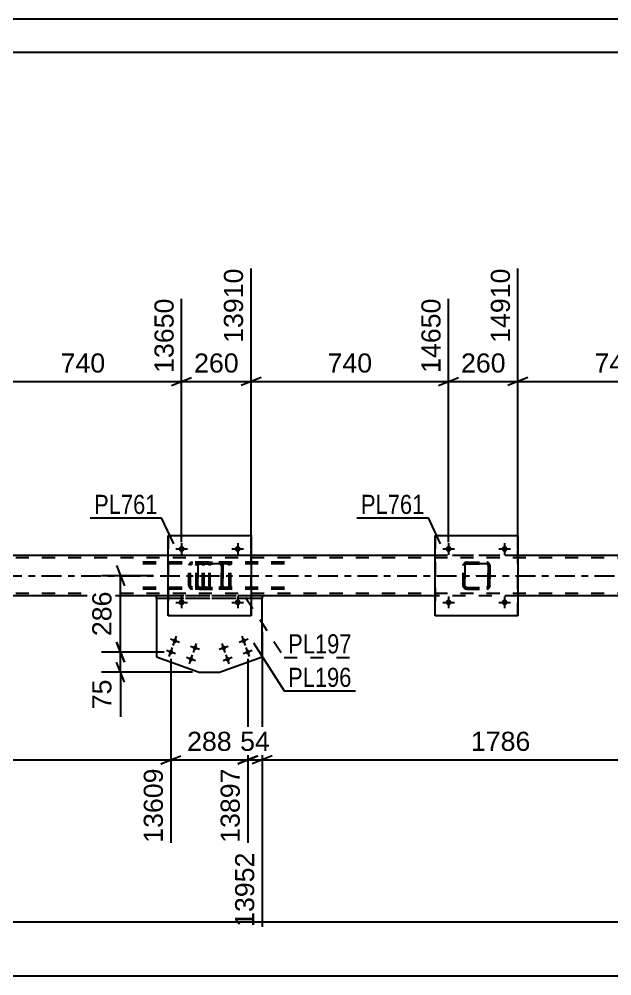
# Model space of a CAD drawing. Header units: millimetres. Extents: x 0 to 1189, y 0 to 841.
# Drawn here: x 609.7 to 698.5, y 697.7 to 841 of the extents above; entities that cross this region are included whole.
import ezdxf

# ---------------------------------------------------------------- set-up
doc = ezdxf.new("R2010")
doc.units = ezdxf.units.MM
doc.linetypes.add('DXK_LINE_DOT2', pattern=[3.9198, 1.9599, -1.9599])
doc.linetypes.add('DXK_LINE_DOT3', pattern=[5.9187, 2.979, -0.9799, 0.9799, -0.9799])
doc.styles.add('Arial', font='ARIAL.TTF', dxfattribs={"height": 0.2})
doc.styles.add('Arial Narrow', font='ARIALN.TTF', dxfattribs={"height": 0.2})

# ---------------------------------------------------------------- blocks, each defined once
blk = doc.blocks.new('Unknown-203773696-1113')
at = {"color": 5, "linetype": 'Continuous'}
for p, q in [((1189, 841), (0, 841)), ((1184, 836), (5, 836))]:
    blk.add_line(p, q, dxfattribs=at)
blk = doc.blocks.new('Bolt-203773696-3658 - 3606')
at = {"linetype": 'Continuous'}
for points in [[(640.03, 746.67, -1), (640.71, 746.91, -1)], [(643.04, 747.74, -1), (643.72, 747.98, -1)], [(640.63, 744.97, -1), (641.31, 745.22, -1)], [(643.65, 746.04, -1), (644.32, 746.29, -1)]]:
    blk.add_hatch(color=1, dxfattribs=at).paths.add_polyline_path(points)
at = {"color": 1, "linetype": 'Continuous'}
for p, q in [((643.62, 747.18), (643.14, 748.54)), ((641.05, 747.03), (639.69, 746.55)), ((640.61, 746.11), (640.13, 747.47)), ((644.06, 748.1), (642.7, 747.62)), ((644.23, 745.49), (643.74, 746.84)), ((641.21, 744.42), (640.73, 745.77)), ((644.66, 746.41), (643.31, 745.92)), ((641.65, 745.34), (640.29, 744.85))]:
    blk.add_line(p, q, dxfattribs=at)
blk = doc.blocks.new('Bolt-203773696-3659 - 3606')
at = {"linetype": 'Continuous'}
for points in [[(632.72, 747.98, -1), (633.4, 747.74, -1)], [(635.74, 746.91, -1), (636.42, 746.67, -1)], [(632.12, 746.29, -1), (632.8, 746.04, -1)], [(635.14, 745.22, -1), (635.81, 744.97, -1)]]:
    blk.add_hatch(color=1, dxfattribs=at).paths.add_polyline_path(points)
at = {"color": 1, "linetype": 'Continuous'}
for p, q in [((632.82, 747.18), (633.3, 748.54)), ((632.22, 745.49), (632.7, 746.84)), ((633.74, 747.62), (632.38, 748.1)), ((636.76, 746.55), (635.4, 747.03)), ((635.84, 746.11), (636.32, 747.47)), ((633.14, 745.92), (631.78, 746.41)), ((635.23, 744.42), (635.72, 745.77)), ((636.15, 744.85), (634.8, 745.34))]:
    blk.add_line(p, q, dxfattribs=at)
blk = doc.blocks.new('Part-203773696-3664 - 3606')
at = {"color": 2, "linetype": 'Continuous'}
for p, q in [((630.29, 754.22), (630.29, 754.62)), ((632.07, 754.62), (630.29, 754.62)), ((632.07, 754.22), (630.29, 754.22)), ((646.15, 754.62), (644.47, 754.62)), ((646.15, 754.22), (644.47, 754.22)), ((646.15, 754.62), (646.15, 754.22))]:
    blk.add_line(p, q, dxfattribs=at)
at = {"color": 7, "linetype": 'DXK_LINE_DOT2'}
for p, q in [((644.47, 754.62), (632.07, 754.62)), ((644.47, 754.22), (632.07, 754.22))]:
    blk.add_line(p, q, dxfattribs=at)
blk = doc.blocks.new('Part-203773696-3669 - 3606')
at = {"color": 2, "linetype": 'Continuous'}
for p, q in [((630.29, 754.22), (630.29, 745.45)), ((646.15, 745.45), (646.15, 754.22)), ((630.29, 745.45), (636.7, 743.17)), ((639.74, 743.17), (646.15, 745.45)), ((636.7, 743.17), (639.74, 743.17))]:
    blk.add_line(p, q, dxfattribs=at)
at = {"color": 7, "linetype": 'DXK_LINE_DOT2'}
blk.add_line((646.15, 754.22), (630.29, 754.22), dxfattribs=at)
blk = doc.blocks.new('Part-203773696-3844 - 3606')
at = {"color": 7, "linetype": 'DXK_LINE_DOT2'}
for p, q in [((636.27, 759.14), (636.31, 759.33)), ((636.31, 759.33), (636.27, 759.14)), ((636.27, 756.1), (636.27, 759.14)), ((636.27, 759.14), (636.27, 759.14)), ((636.27, 756.1), (636.27, 759.14)), ((636.51, 759.14), (636.53, 759.24)), ((636.53, 759.24), (636.51, 759.14)), ((636.51, 756.1), (636.51, 759.14)), ((636.51, 759.14), (636.51, 759.14)), ((636.51, 759.14), (636.51, 756.1)), ((636.53, 759.24), (636.58, 759.31)), ((636.58, 759.31), (636.53, 759.24)), ((636.57, 759.59), (636.75, 759.62)), ((636.75, 759.62), (636.57, 759.59)), ((636.58, 759.31), (636.66, 759.37)), ((636.66, 759.37), (636.58, 759.31)), ((636.66, 759.37), (636.75, 759.38)), ((636.75, 759.38), (636.66, 759.37)), ((636.75, 759.62), (639.79, 759.62)), ((636.75, 759.62), (636.75, 759.62)), ((636.75, 759.62), (639.79, 759.62)), ((636.75, 759.38), (639.79, 759.38)), ((636.75, 759.38), (636.75, 759.38)), ((639.79, 759.38), (636.75, 759.38)), ((639.79, 759.62), (639.79, 759.62)), ((639.79, 759.62), (639.97, 759.59)), ((639.98, 759.59), (639.79, 759.62)), ((639.79, 759.38), (639.79, 759.38)), ((639.79, 759.38), (639.89, 759.37)), ((639.88, 759.37), (639.79, 759.38)), ((639.88, 759.37), (639.89, 759.37)), ((639.96, 759.31), (639.88, 759.37)), ((639.89, 759.37), (639.96, 759.31)), ((639.96, 759.31), (640.02, 759.24)), ((640.01, 759.24), (639.96, 759.31)), ((640.03, 759.14), (640.01, 759.24)), ((640.02, 759.24), (640.03, 759.14)), ((640.03, 756.1), (640.03, 759.14)), ((640.03, 759.14), (640.03, 759.14)), ((640.03, 759.14), (640.03, 756.1)), ((640.23, 759.33), (640.27, 759.14)), ((640.27, 759.14), (640.24, 759.33)), ((640.27, 756.1), (640.27, 759.14)), ((640.27, 759.14), (640.27, 759.14)), ((640.27, 759.14), (640.27, 756.1)), ((636.27, 756.1), (636.27, 756.1)), ((636.31, 755.92), (636.27, 756.1)), ((636.27, 756.1), (636.31, 755.92)), ((636.51, 756.1), (636.51, 756.1)), ((636.53, 756.01), (636.51, 756.1)), ((636.51, 756.1), (636.53, 756.01)), ((636.58, 755.93), (636.53, 756.01)), ((636.53, 756.01), (636.58, 755.93)), ((636.57, 755.66), (636.57, 755.66)), ((636.75, 755.62), (636.57, 755.66)), ((636.57, 755.66), (636.75, 755.62)), ((636.66, 755.88), (636.58, 755.93)), ((636.58, 755.93), (636.66, 755.88)), ((636.75, 755.86), (636.66, 755.88)), ((636.66, 755.88), (636.75, 755.86)), ((636.75, 755.86), (639.79, 755.86)), ((636.75, 755.86), (636.75, 755.86)), ((636.75, 755.86), (639.79, 755.86)), ((636.75, 755.62), (639.79, 755.62)), ((636.75, 755.62), (636.75, 755.62)), ((636.75, 755.62), (639.79, 755.62)), ((639.89, 755.88), (639.79, 755.86)), ((639.79, 755.86), (639.88, 755.88)), ((639.79, 755.86), (639.79, 755.86)), ((639.97, 755.66), (639.79, 755.62)), ((639.79, 755.62), (639.98, 755.66)), ((639.79, 755.62), (639.79, 755.62)), ((639.88, 755.88), (639.96, 755.93)), ((639.96, 755.93), (639.89, 755.88)), ((640.02, 756.01), (639.96, 755.93)), ((639.96, 755.93), (640.01, 756.01)), ((640.01, 756.01), (640.03, 756.1)), ((640.03, 756.1), (640.02, 756.01)), ((640.03, 756.1), (640.03, 756.1)), ((640.27, 756.1), (640.23, 755.92)), ((640.24, 755.92), (640.27, 756.1)), ((640.27, 756.1), (640.27, 756.1))]:
    blk.add_line(p, q, dxfattribs=at)
at = {"color": 7, "linetype": 'DXK_LINE_DOT3'}
blk.add_line((638.28, 757.62), (638.27, 757.63), dxfattribs=at)
at = {"color": 7, "linetype": 'DXK_LINE_DOT2'}
for centre, start, end in [((636.75, 759.14), 112.5, 157.5), ((636.75, 759.14), 112.5, 157.5), ((639.79, 759.14), 22.5, 67.5), ((639.79, 759.14), 22.5, 67.5), ((636.75, 756.1), 202.5, 247.5), ((636.75, 756.1), 202.5, 247.5), ((639.79, 756.1), 292.5, 337.5), ((639.79, 756.1), 292.5, 337.5)]:
    blk.add_arc(centre, 0.48, start, end, dxfattribs=at)
blk = doc.blocks.new('Part-203773696-3751 - 3606')
at = {"color": 7, "linetype": 'DXK_LINE_DOT2'}
for p, q in [((764.05, 760.3), (104.08, 760.3)), ((764.05, 760.62), (112.08, 760.62)), ((644.47, 760.62), (632.07, 760.62)), ((684.47, 760.62), (672.07, 760.62)), ((764.05, 754.94), (104.08, 754.94)), ((646.15, 754.62), (630.29, 754.62)), ((684.47, 754.62), (672.07, 754.62))]:
    blk.add_line(p, q, dxfattribs=at)
at = {"color": 2, "linetype": 'Continuous'}
for p, q in [((632.07, 760.62), (604.47, 760.62)), ((672.07, 760.62), (644.47, 760.62)), ((712.07, 760.62), (684.47, 760.62)), ((630.29, 754.62), (604.47, 754.62)), ((672.07, 754.62), (646.15, 754.62)), ((712.07, 754.62), (684.47, 754.62))]:
    blk.add_line(p, q, dxfattribs=at)
at = {"color": 7, "linetype": 'DXK_LINE_DOT3'}
blk.add_line((104.08, 757.62), (764.05, 757.62), dxfattribs=at)
blk = doc.blocks.new('Bolt-203773696-3784 - 3606')
at = {"linetype": 'Continuous'}
for points in [[(673.63, 761.62), (673.64, 761.72), (673.67, 761.8), (673.72, 761.88), (673.78, 761.95), (673.85, 762.01), (673.94, 762.04), (674.03, 762.06), (674.12, 762.06), (674.21, 762.04), (674.29, 762.01), (674.37, 761.95), (674.43, 761.88), (674.48, 761.8), (674.5, 761.72), (674.51, 761.62), (674.5, 761.53), (674.48, 761.45), (674.43, 761.37), (674.37, 761.3), (674.29, 761.24), (674.21, 761.21), (674.12, 761.19), (674.03, 761.19), (673.94, 761.21), (673.85, 761.24), (673.78, 761.3), (673.72, 761.37), (673.67, 761.45), (673.64, 761.53)], [(682.03, 761.62), (682.04, 761.72), (682.07, 761.8), (682.12, 761.88), (682.18, 761.95), (682.25, 762.01), (682.34, 762.04), (682.43, 762.06), (682.52, 762.06), (682.61, 762.04), (682.69, 762.01), (682.77, 761.95), (682.83, 761.88), (682.88, 761.8), (682.9, 761.72), (682.91, 761.62), (682.9, 761.53), (682.88, 761.45), (682.83, 761.37), (682.77, 761.3), (682.69, 761.24), (682.61, 761.21), (682.52, 761.19), (682.43, 761.19), (682.34, 761.21), (682.25, 761.24), (682.18, 761.3), (682.12, 761.37), (682.07, 761.45), (682.04, 761.53)]]:
    blk.add_hatch(color=1, dxfattribs=at).paths.add_polyline_path(points)
at = {"color": 1, "linetype": 'Continuous'}
for p, q in [((673.19, 761.62), (674.95, 761.62)), ((674.07, 762.5), (674.07, 760.74)), ((681.59, 761.62), (683.35, 761.62)), ((682.47, 762.5), (682.47, 760.74))]:
    blk.add_line(p, q, dxfattribs=at)
blk = doc.blocks.new('Bolt-203773696-3785 - 3606')
at = {"linetype": 'Continuous'}
for points in [[(673.63, 753.62), (673.64, 753.72), (673.67, 753.8), (673.72, 753.88), (673.78, 753.95), (673.85, 754.01), (673.94, 754.04), (674.03, 754.06), (674.12, 754.06), (674.21, 754.04), (674.29, 754.01), (674.37, 753.95), (674.43, 753.88), (674.48, 753.8), (674.5, 753.72), (674.51, 753.62), (674.5, 753.53), (674.48, 753.45), (674.43, 753.37), (674.37, 753.3), (674.29, 753.24), (674.21, 753.21), (674.12, 753.19), (674.03, 753.19), (673.94, 753.21), (673.85, 753.24), (673.78, 753.3), (673.72, 753.37), (673.67, 753.45), (673.64, 753.53)], [(682.03, 753.62), (682.04, 753.72), (682.07, 753.8), (682.12, 753.88), (682.18, 753.95), (682.25, 754.01), (682.34, 754.04), (682.43, 754.06), (682.52, 754.06), (682.61, 754.04), (682.69, 754.01), (682.77, 753.95), (682.83, 753.88), (682.88, 753.8), (682.9, 753.72), (682.91, 753.62), (682.9, 753.53), (682.88, 753.45), (682.83, 753.37), (682.77, 753.3), (682.69, 753.24), (682.61, 753.21), (682.52, 753.19), (682.43, 753.19), (682.34, 753.21), (682.25, 753.24), (682.18, 753.3), (682.12, 753.37), (682.07, 753.45), (682.04, 753.53)]]:
    blk.add_hatch(color=1, dxfattribs=at).paths.add_polyline_path(points)
at = {"color": 1, "linetype": 'Continuous'}
for p, q in [((674.07, 754.5), (674.07, 752.74)), ((682.47, 754.5), (682.47, 752.74)), ((673.19, 753.62), (674.95, 753.62)), ((681.59, 753.62), (683.35, 753.62))]:
    blk.add_line(p, q, dxfattribs=at)
blk = doc.blocks.new('Bolt-203773696-3786 - 3606')
at = {"linetype": 'Continuous'}
for points in [[(633.63, 761.62), (633.64, 761.72), (633.67, 761.8), (633.72, 761.88), (633.78, 761.95), (633.85, 762.01), (633.94, 762.04), (634.03, 762.06), (634.12, 762.06), (634.21, 762.04), (634.29, 762.01), (634.37, 761.95), (634.43, 761.88), (634.48, 761.8), (634.5, 761.72), (634.51, 761.62), (634.5, 761.53), (634.48, 761.45), (634.43, 761.37), (634.37, 761.3), (634.29, 761.24), (634.21, 761.21), (634.12, 761.19), (634.03, 761.19), (633.94, 761.21), (633.85, 761.24), (633.78, 761.3), (633.72, 761.37), (633.67, 761.45), (633.64, 761.53)], [(642.03, 761.62), (642.04, 761.72), (642.07, 761.8), (642.12, 761.88), (642.18, 761.95), (642.25, 762.01), (642.34, 762.04), (642.43, 762.06), (642.52, 762.06), (642.61, 762.04), (642.69, 762.01), (642.77, 761.95), (642.83, 761.88), (642.88, 761.8), (642.9, 761.72), (642.91, 761.62), (642.9, 761.53), (642.88, 761.45), (642.83, 761.37), (642.77, 761.3), (642.69, 761.24), (642.61, 761.21), (642.52, 761.19), (642.43, 761.19), (642.34, 761.21), (642.25, 761.24), (642.18, 761.3), (642.12, 761.37), (642.07, 761.45), (642.04, 761.53)]]:
    blk.add_hatch(color=1, dxfattribs=at).paths.add_polyline_path(points)
at = {"color": 1, "linetype": 'Continuous'}
for p, q in [((633.19, 761.62), (634.95, 761.62)), ((634.07, 762.5), (634.07, 760.74)), ((641.59, 761.62), (643.35, 761.62)), ((642.47, 762.5), (642.47, 760.74))]:
    blk.add_line(p, q, dxfattribs=at)
blk = doc.blocks.new('Bolt-203773696-3787 - 3606')
at = {"linetype": 'Continuous'}
for points in [[(633.63, 753.62), (633.64, 753.72), (633.67, 753.8), (633.72, 753.88), (633.78, 753.95), (633.85, 754.01), (633.94, 754.04), (634.03, 754.06), (634.12, 754.06), (634.21, 754.04), (634.29, 754.01), (634.37, 753.95), (634.43, 753.88), (634.48, 753.8), (634.5, 753.72), (634.51, 753.62), (634.5, 753.53), (634.48, 753.45), (634.43, 753.37), (634.37, 753.3), (634.29, 753.24), (634.21, 753.21), (634.12, 753.19), (634.03, 753.19), (633.94, 753.21), (633.85, 753.24), (633.78, 753.3), (633.72, 753.37), (633.67, 753.45), (633.64, 753.53)], [(642.03, 753.62), (642.04, 753.72), (642.07, 753.8), (642.12, 753.88), (642.18, 753.95), (642.25, 754.01), (642.34, 754.04), (642.43, 754.06), (642.52, 754.06), (642.61, 754.04), (642.69, 754.01), (642.77, 753.95), (642.83, 753.88), (642.88, 753.8), (642.9, 753.72), (642.91, 753.62), (642.9, 753.53), (642.88, 753.45), (642.83, 753.37), (642.77, 753.3), (642.69, 753.24), (642.61, 753.21), (642.52, 753.19), (642.43, 753.19), (642.34, 753.21), (642.25, 753.24), (642.18, 753.3), (642.12, 753.37), (642.07, 753.45), (642.04, 753.53)]]:
    blk.add_hatch(color=1, dxfattribs=at).paths.add_polyline_path(points)
at = {"color": 1, "linetype": 'Continuous'}
for p, q in [((634.07, 754.5), (634.07, 752.74)), ((642.47, 754.5), (642.47, 752.74)), ((633.19, 753.62), (634.95, 753.62)), ((641.59, 753.62), (643.35, 753.62))]:
    blk.add_line(p, q, dxfattribs=at)
blk = doc.blocks.new('Part-203773696-3837 - 3606')
at = {"color": 2, "linetype": 'Continuous'}
for p, q in [((672.07, 751.62), (672.07, 763.62)), ((672.07, 763.62), (672.07, 763.62)), ((672.07, 763.62), (684.47, 763.62)), ((684.47, 763.62), (684.47, 751.62)), ((672.07, 751.62), (672.07, 751.62)), ((684.47, 751.62), (672.07, 751.62))]:
    blk.add_line(p, q, dxfattribs=at)
at = {"color": 7, "linetype": 'DXK_LINE_DOT2'}
for p, q in [((672.07, 763.62), (672.07, 751.62)), ((672.07, 763.62), (672.07, 763.62)), ((684.47, 751.62), (684.47, 763.62)), ((672.07, 751.62), (672.07, 751.62))]:
    blk.add_line(p, q, dxfattribs=at)
blk = doc.blocks.new('Part-203773696-3838 - 3606')
at = {"color": 7, "linetype": 'DXK_LINE_DOT2'}
for p, q in [((676.27, 759.14), (676.31, 759.33)), ((676.31, 759.33), (676.27, 759.14)), ((676.27, 756.1), (676.27, 759.14)), ((676.27, 759.14), (676.27, 759.14)), ((676.27, 756.1), (676.27, 759.14)), ((676.51, 759.14), (676.53, 759.24)), ((676.53, 759.24), (676.51, 759.14)), ((676.51, 756.1), (676.51, 759.14)), ((676.51, 759.14), (676.51, 759.14)), ((676.51, 759.14), (676.51, 756.1)), ((676.53, 759.24), (676.58, 759.31)), ((676.58, 759.31), (676.53, 759.24)), ((676.57, 759.59), (676.75, 759.62)), ((676.75, 759.62), (676.57, 759.59)), ((676.58, 759.31), (676.66, 759.37)), ((676.66, 759.37), (676.58, 759.31)), ((676.66, 759.37), (676.75, 759.38)), ((676.75, 759.38), (676.66, 759.37)), ((676.75, 759.62), (679.79, 759.62)), ((676.75, 759.62), (676.75, 759.62)), ((676.75, 759.62), (679.79, 759.62)), ((676.75, 759.38), (679.79, 759.38)), ((676.75, 759.38), (676.75, 759.38)), ((679.79, 759.38), (676.75, 759.38)), ((679.79, 759.62), (679.79, 759.62)), ((679.79, 759.62), (679.97, 759.59)), ((679.98, 759.59), (679.79, 759.62)), ((679.79, 759.38), (679.79, 759.38)), ((679.79, 759.38), (679.89, 759.37)), ((679.88, 759.37), (679.79, 759.38)), ((679.88, 759.37), (679.89, 759.37)), ((679.96, 759.31), (679.88, 759.37)), ((679.89, 759.37), (679.96, 759.31)), ((679.96, 759.31), (680.02, 759.24)), ((680.01, 759.24), (679.96, 759.31)), ((680.03, 759.14), (680.01, 759.24)), ((680.02, 759.24), (680.03, 759.14)), ((680.03, 756.1), (680.03, 759.14)), ((680.03, 759.14), (680.03, 759.14)), ((680.03, 759.14), (680.03, 756.1)), ((680.23, 759.33), (680.27, 759.14)), ((680.27, 759.14), (680.24, 759.33)), ((680.27, 756.1), (680.27, 759.14)), ((680.27, 759.14), (680.27, 759.14)), ((680.27, 759.14), (680.27, 756.1)), ((676.27, 756.1), (676.27, 756.1)), ((676.31, 755.92), (676.27, 756.1)), ((676.27, 756.1), (676.31, 755.92)), ((676.51, 756.1), (676.51, 756.1)), ((676.53, 756.01), (676.51, 756.1)), ((676.51, 756.1), (676.53, 756.01)), ((676.58, 755.93), (676.53, 756.01)), ((676.53, 756.01), (676.58, 755.93)), ((676.57, 755.66), (676.57, 755.66)), ((676.75, 755.62), (676.57, 755.66)), ((676.57, 755.66), (676.75, 755.62)), ((676.66, 755.88), (676.58, 755.93)), ((676.58, 755.93), (676.66, 755.88)), ((676.75, 755.86), (676.66, 755.88)), ((676.66, 755.88), (676.75, 755.86)), ((676.75, 755.86), (679.79, 755.86)), ((676.75, 755.86), (676.75, 755.86)), ((676.75, 755.86), (679.79, 755.86)), ((676.75, 755.62), (679.79, 755.62)), ((676.75, 755.62), (676.75, 755.62)), ((676.75, 755.62), (679.79, 755.62)), ((679.89, 755.88), (679.79, 755.86)), ((679.79, 755.86), (679.88, 755.88)), ((679.79, 755.86), (679.79, 755.86)), ((679.97, 755.66), (679.79, 755.62)), ((679.79, 755.62), (679.98, 755.66)), ((679.79, 755.62), (679.79, 755.62)), ((679.88, 755.88), (679.96, 755.93)), ((679.96, 755.93), (679.89, 755.88)), ((680.02, 756.01), (679.96, 755.93)), ((679.96, 755.93), (680.01, 756.01)), ((680.01, 756.01), (680.03, 756.1)), ((680.03, 756.1), (680.02, 756.01)), ((680.03, 756.1), (680.03, 756.1)), ((680.27, 756.1), (680.23, 755.92)), ((680.24, 755.92), (680.27, 756.1)), ((680.27, 756.1), (680.27, 756.1))]:
    blk.add_line(p, q, dxfattribs=at)
at = {"color": 7, "linetype": 'DXK_LINE_DOT3'}
blk.add_line((678.28, 757.62), (678.27, 757.63), dxfattribs=at)
at = {"color": 7, "linetype": 'DXK_LINE_DOT2'}
for centre, start, end in [((676.75, 759.14), 112.5, 157.5), ((676.75, 759.14), 112.5, 157.5), ((679.79, 759.14), 22.5, 67.5), ((679.79, 759.14), 22.5, 67.5), ((676.75, 756.1), 202.5, 247.5), ((676.75, 756.1), 202.5, 247.5), ((679.79, 756.1), 292.5, 337.5), ((679.79, 756.1), 292.5, 337.5)]:
    blk.add_arc(centre, 0.48, start, end, dxfattribs=at)
blk = doc.blocks.new('Part-203773696-3843 - 3606')
at = {"color": 2, "linetype": 'Continuous'}
for p, q in [((632.07, 751.62), (632.07, 763.62)), ((632.07, 763.62), (632.07, 763.62)), ((632.07, 763.62), (644.47, 763.62)), ((644.47, 763.62), (644.47, 751.62)), ((632.07, 751.62), (632.07, 751.62)), ((644.47, 751.62), (632.07, 751.62))]:
    blk.add_line(p, q, dxfattribs=at)
at = {"color": 7, "linetype": 'DXK_LINE_DOT2'}
for p, q in [((632.07, 763.62), (632.07, 751.62)), ((632.07, 763.62), (632.07, 763.62)), ((644.47, 751.62), (644.47, 763.62)), ((632.07, 751.62), (632.07, 751.62))]:
    blk.add_line(p, q, dxfattribs=at)
blk = doc.blocks.new('Part-203773696-3978 - 3606')
at = {"color": 7, "linetype": 'DXK_LINE_DOT2'}
for p, q in [((638.08, 759.62), (628.24, 759.62)), ((638.08, 759.38), (628.24, 759.38)), ((635.21, 759.33), (635.17, 759.14)), ((635.17, 756.1), (635.17, 759.14)), ((635.42, 759.14), (635.44, 759.24)), ((635.42, 756.1), (635.42, 759.14)), ((635.44, 759.24), (635.5, 759.31)), ((635.68, 759.62), (635.48, 759.59)), ((635.5, 759.31), (635.58, 759.37)), ((635.58, 759.37), (635.68, 759.38)), ((637.19, 759.38), (637.19, 759.62)), ((638.19, 759.59), (638.08, 759.62)), ((638.08, 759.38), (638.13, 759.37)), ((638.13, 759.37), (638.18, 759.31)), ((638.18, 759.31), (638.21, 759.24)), ((638.27, 759.48), (638.19, 759.59)), ((638.21, 759.24), (638.22, 759.14)), ((638.22, 756.1), (638.22, 759.14)), ((638.33, 759.33), (638.27, 759.48)), ((638.35, 759.14), (638.33, 759.33)), ((638.35, 756.1), (638.35, 759.14)), ((638.08, 755.86), (628.24, 755.86)), ((638.08, 755.62), (628.24, 755.62)), ((635.17, 756.1), (635.21, 755.92)), ((635.44, 756.01), (635.42, 756.1)), ((635.5, 755.93), (635.44, 756.01)), ((635.48, 755.66), (635.68, 755.62)), ((635.58, 755.88), (635.5, 755.93)), ((635.68, 755.86), (635.58, 755.88)), ((637.19, 755.62), (637.19, 755.86)), ((638.13, 755.88), (638.08, 755.86)), ((638.08, 755.62), (638.19, 755.66)), ((638.18, 755.93), (638.13, 755.88)), ((638.21, 756.01), (638.18, 755.93)), ((638.19, 755.66), (638.27, 755.77)), ((638.22, 756.1), (638.21, 756.01)), ((638.27, 755.77), (638.33, 755.92)), ((638.33, 755.92), (638.35, 756.1))]:
    blk.add_line(p, q, dxfattribs=at)
for centre, start, end in [((635.66, 759.13), 111.1513, 156.1049), ((635.66, 756.12), 203.8951, 248.8487)]:
    blk.add_arc(centre, 0.492, start, end, dxfattribs=at)
blk = doc.blocks.new('Part-203773696-3980 - 3606')
at = {"color": 7, "linetype": 'DXK_LINE_DOT2'}
for p, q in [((637.22, 759.33), (637.19, 759.14)), ((637.19, 756.1), (637.19, 759.14)), ((637.44, 759.14), (637.46, 759.24)), ((637.44, 756.1), (637.44, 759.14)), ((637.46, 759.24), (637.52, 759.31)), ((637.7, 759.62), (637.5, 759.59)), ((637.52, 759.31), (637.6, 759.37)), ((637.6, 759.37), (637.7, 759.38)), ((649.47, 759.62), (637.7, 759.62)), ((649.47, 759.38), (637.7, 759.38)), ((641.13, 759.59), (640.93, 759.62)), ((640.93, 759.38), (641.03, 759.37)), ((641.03, 759.37), (641.11, 759.31)), ((641.11, 759.31), (641.17, 759.24)), ((641.17, 759.24), (641.19, 759.14)), ((641.19, 756.1), (641.19, 759.14)), ((641.44, 759.14), (641.4, 759.33)), ((641.44, 756.1), (641.44, 759.14)), ((637.19, 756.1), (637.22, 755.92)), ((637.46, 756.01), (637.44, 756.1)), ((637.52, 755.93), (637.46, 756.01)), ((637.5, 755.66), (637.7, 755.62)), ((637.6, 755.88), (637.52, 755.93)), ((637.7, 755.86), (637.6, 755.88)), ((649.47, 755.86), (637.7, 755.86)), ((649.47, 755.62), (637.7, 755.62)), ((641.03, 755.88), (640.93, 755.86)), ((640.93, 755.62), (641.13, 755.66)), ((641.11, 755.93), (641.03, 755.88)), ((641.17, 756.01), (641.11, 755.93)), ((641.19, 756.1), (641.17, 756.01)), ((641.4, 755.92), (641.44, 756.1))]:
    blk.add_line(p, q, dxfattribs=at)
for centre, start, end in [((637.68, 759.12), 110.7583, 155.68), ((640.95, 759.12), 24.32, 69.2417), ((637.68, 756.13), 204.32, 249.2417), ((640.95, 756.13), 290.7583, 335.68)]:
    blk.add_arc(centre, 0.496, start, end, dxfattribs=at)
blk = doc.blocks.new('StraightDimension-203773696-4059 - 3606')
at = {"color": 7, "linetype": 'Continuous'}
for p, q in [((561.01, 751.19), (561.01, 705)), ((632.46, 745.16), (632.46, 717.6)), ((562.51, 730.62), (559.51, 729.42)), ((561.01, 730.02), (632.46, 730.02)), ((630.96, 729.42), (633.96, 730.62))]:
    blk.add_line(p, q, dxfattribs=at)
at = {"color": 0}
blk.add_wipeout([(601.78, 730.77), (601.78, 734.97), (591.69, 734.97), (591.69, 730.77)], dxfattribs=at)
at = {"color": 3, "style": 'Arial'}
blk.add_text('1786', height=2.865, dxfattribs=at).set_placement((592.29, 731.37))
at = {"color": 0, "linetype": 'Continuous'}
blk.add_wipeout([(631.86, 729.32), (627.66, 729.32), (627.66, 717), (631.86, 717)], dxfattribs=at)
at = {"color": 3, "linetype": 'Continuous', "style": 'Arial'}
blk.add_text('13609', height=2.865, rotation=90.0002, dxfattribs=at).set_placement((631.26, 717.6))
blk = doc.blocks.new('StraightDimension-203773696-4224 - 3606')
at = {"color": 7, "linetype": 'Continuous'}
for p, q in [((646.15, 749.2), (646.15, 705)), ((717.59, 745.16), (717.59, 717.6)), ((647.65, 730.62), (644.65, 729.42)), ((646.15, 730.02), (717.59, 730.02)), ((716.09, 729.42), (719.09, 730.62))]:
    blk.add_line(p, q, dxfattribs=at)
at = {"color": 0}
blk.add_wipeout([(686.92, 730.77), (686.92, 734.97), (676.82, 734.97), (676.82, 730.77)], dxfattribs=at)
at = {"color": 3, "style": 'Arial'}
blk.add_text('1786', height=2.865, dxfattribs=at).set_placement((677.42, 731.37))
at = {"color": 0, "linetype": 'Continuous'}
blk.add_wipeout([(716.99, 729.32), (712.79, 729.32), (712.79, 717), (716.99, 717)], dxfattribs=at)
at = {"color": 3, "linetype": 'Continuous', "style": 'Arial'}
blk.add_text('15738', height=2.865, rotation=90.0002, dxfattribs=at).set_placement((716.39, 717.6))
blk = doc.blocks.new('StraightDimension-203773696-4158 - 3606')
at = {"color": 7, "linetype": 'Continuous'}
for p, q in [((632.46, 745.16), (632.46, 717.6)), ((643.98, 745.16), (643.98, 717.6)), ((630.96, 729.42), (633.96, 730.62)), ((632.46, 730.02), (643.98, 730.02)), ((645.48, 730.62), (642.48, 729.42))]:
    blk.add_line(p, q, dxfattribs=at)
at = {"color": 0}
blk.add_wipeout([(642.16, 730.77), (642.16, 734.97), (634.29, 734.97), (634.29, 730.77)], dxfattribs=at)
at = {"color": 0, "linetype": 'Continuous'}
blk.add_wipeout([(643.38, 729.32), (639.18, 729.32), (639.18, 717), (643.38, 717)], dxfattribs=at)
at = {"color": 3, "style": 'Arial'}
blk.add_text('288', height=2.865, dxfattribs=at).set_placement((634.89, 731.37))
at = {"color": 3, "linetype": 'Continuous', "style": 'Arial'}
blk.add_text('13897', height=2.865, rotation=90.0002, dxfattribs=at).set_placement((642.78, 717.6))
blk = doc.blocks.new('StraightDimension-203773696-4215 - 3606')
at = {"color": 7, "linetype": 'Continuous'}
for p, q in [((646.15, 749.2), (646.15, 705)), ((643.98, 745.16), (643.98, 717.6)), ((642.48, 729.42), (645.48, 730.62)), ((643.98, 730.02), (646.15, 730.02)), ((647.65, 730.62), (644.65, 729.42))]:
    blk.add_line(p, q, dxfattribs=at)
at = {"color": 0}
blk.add_wipeout([(647.89, 730.77), (647.89, 734.97), (642.24, 734.97), (642.24, 730.77)], dxfattribs=at)
at = {"color": 0, "linetype": 'Continuous'}
blk.add_wipeout([(645.55, 716.72), (641.35, 716.72), (641.35, 704.4), (645.55, 704.4)], dxfattribs=at)
at = {"color": 3, "style": 'Arial'}
blk.add_text('54', height=2.865, dxfattribs=at).set_placement((642.84, 731.37))
at = {"color": 3, "linetype": 'Continuous', "style": 'Arial'}
blk.add_text('13952', height=2.865, rotation=90.0002, dxfattribs=at).set_placement((644.95, 705))
blk = doc.blocks.new('StraightDimension-203773696-4426 - 3606')
at = {"color": 7, "linetype": 'Continuous'}
blk.add_line((91.18, 705.75), (764.85, 705.75), dxfattribs=at)
blk = doc.blocks.new('StraightDimension-203773696-5061 - 3606')
at = {"color": 7, "linetype": 'Continuous'}
blk.add_line((91.98, 697.66), (764.05, 697.66), dxfattribs=at)
blk = doc.blocks.new('StraightDimension-203773696-20601 - 3606')
at = {"color": 7, "linetype": 'Continuous'}
for p, q in [((684.47, 761.62), (684.47, 803.62)), ((714.07, 762.62), (714.07, 799.12)), ((685.97, 787.3), (682.97, 786.1)), ((712.57, 786.1), (715.57, 787.3)), ((684.47, 786.7), (714.07, 786.7))]:
    blk.add_line(p, q, dxfattribs=at)
at = {"color": 0}
blk.add_wipeout([(703.21, 787.45), (703.21, 791.65), (695.34, 791.65), (695.34, 787.45)], dxfattribs=at)
at = {"color": 3, "style": 'Arial'}
blk.add_text('740', height=2.865, dxfattribs=at).set_placement((695.94, 788.05))
at = {"color": 0, "linetype": 'Continuous'}
blk.add_wipeout([(713.47, 799.72), (709.27, 799.72), (709.27, 787.4), (713.47, 787.4)], dxfattribs=at)
at = {"color": 3, "linetype": 'Continuous', "style": 'Arial'}
blk.add_text('15650', height=2.865, rotation=90.0002, dxfattribs=at).set_placement((712.87, 788))
blk = doc.blocks.new('StraightDimension-203773696-20602 - 3606')
at = {"color": 7, "linetype": 'Continuous'}
for p, q in [((684.47, 761.62), (684.47, 803.62)), ((674.07, 762.62), (674.07, 799.12)), ((672.57, 786.1), (675.57, 787.3)), ((685.97, 787.3), (682.97, 786.1)), ((674.07, 786.7), (684.47, 786.7))]:
    blk.add_line(p, q, dxfattribs=at)
at = {"color": 0}
blk.add_wipeout([(683.21, 787.45), (683.21, 791.65), (675.34, 791.65), (675.34, 787.45)], dxfattribs=at)
at = {"color": 3, "style": 'Arial'}
blk.add_text('260', height=2.865, dxfattribs=at).set_placement((675.94, 788.05))
at = {"color": 0, "linetype": 'Continuous'}
blk.add_wipeout([(683.87, 804.22), (679.67, 804.22), (679.67, 791.9), (683.87, 791.9)], dxfattribs=at)
at = {"color": 3, "linetype": 'Continuous', "style": 'Arial'}
blk.add_text('14910', height=2.865, rotation=90.0002, dxfattribs=at).set_placement((683.27, 792.5))
blk = doc.blocks.new('StraightDimension-203773696-20603 - 3606')
at = {"color": 7, "linetype": 'Continuous'}
for p, q in [((644.47, 761.62), (644.47, 803.62)), ((674.07, 762.62), (674.07, 799.12)), ((645.97, 787.3), (642.97, 786.1)), ((672.57, 786.1), (675.57, 787.3)), ((644.47, 786.7), (674.07, 786.7))]:
    blk.add_line(p, q, dxfattribs=at)
at = {"color": 0}
blk.add_wipeout([(663.21, 787.45), (663.21, 791.65), (655.34, 791.65), (655.34, 787.45)], dxfattribs=at)
at = {"color": 3, "style": 'Arial'}
blk.add_text('740', height=2.865, dxfattribs=at).set_placement((655.94, 788.05))
at = {"color": 0, "linetype": 'Continuous'}
blk.add_wipeout([(673.47, 799.72), (669.27, 799.72), (669.27, 787.4), (673.47, 787.4)], dxfattribs=at)
at = {"color": 3, "linetype": 'Continuous', "style": 'Arial'}
blk.add_text('14650', height=2.865, rotation=90.0002, dxfattribs=at).set_placement((672.87, 788))
blk = doc.blocks.new('StraightDimension-203773696-20604 - 3606')
at = {"color": 7, "linetype": 'Continuous'}
for p, q in [((644.47, 761.62), (644.47, 803.62)), ((634.07, 762.62), (634.07, 799.12)), ((632.57, 786.1), (635.57, 787.3)), ((645.97, 787.3), (642.97, 786.1)), ((634.07, 786.7), (644.47, 786.7))]:
    blk.add_line(p, q, dxfattribs=at)
at = {"color": 0}
blk.add_wipeout([(643.21, 787.45), (643.21, 791.65), (635.34, 791.65), (635.34, 787.45)], dxfattribs=at)
at = {"color": 3, "style": 'Arial'}
blk.add_text('260', height=2.865, dxfattribs=at).set_placement((635.94, 788.05))
at = {"color": 0, "linetype": 'Continuous'}
blk.add_wipeout([(643.87, 804.22), (639.67, 804.22), (639.67, 791.9), (643.87, 791.9)], dxfattribs=at)
at = {"color": 3, "linetype": 'Continuous', "style": 'Arial'}
blk.add_text('13910', height=2.865, rotation=90.0002, dxfattribs=at).set_placement((643.27, 792.5))
blk = doc.blocks.new('StraightDimension-203773696-20605 - 3606')
at = {"color": 7, "linetype": 'Continuous'}
for p, q in [((604.47, 761.62), (604.47, 803.62)), ((634.07, 762.62), (634.07, 799.12)), ((605.97, 787.3), (602.97, 786.1)), ((632.57, 786.1), (635.57, 787.3)), ((604.47, 786.7), (634.07, 786.7))]:
    blk.add_line(p, q, dxfattribs=at)
at = {"color": 0}
blk.add_wipeout([(623.21, 787.45), (623.21, 791.65), (615.34, 791.65), (615.34, 787.45)], dxfattribs=at)
at = {"color": 3, "style": 'Arial'}
blk.add_text('740', height=2.865, dxfattribs=at).set_placement((615.94, 788.05))
at = {"color": 0, "linetype": 'Continuous'}
blk.add_wipeout([(633.47, 799.72), (629.27, 799.72), (629.27, 787.4), (633.47, 787.4)], dxfattribs=at)
at = {"color": 3, "linetype": 'Continuous', "style": 'Arial'}
blk.add_text('13650', height=2.865, rotation=90.0002, dxfattribs=at).set_placement((632.87, 788))
blk = doc.blocks.new('StraightDimension-203773696-21381 - 3606')
at = {"color": 7, "linetype": 'Continuous'}
for p, q in [((624.3, 759.12), (625.5, 756.12)), ((629.85, 757.62), (622.05, 757.62)), ((624.9, 746.16), (624.9, 757.62)), ((625.5, 744.66), (624.3, 747.66)), ((631.46, 746.16), (622.05, 746.16))]:
    blk.add_line(p, q, dxfattribs=at)
at = {"color": 0}
blk.add_wipeout([(624.15, 755.83), (619.95, 755.83), (619.95, 747.96), (624.15, 747.96)], dxfattribs=at)
at = {"color": 3, "style": 'Arial'}
blk.add_text('286', height=2.865, rotation=90.0002, dxfattribs=at).set_placement((623.55, 748.56))
blk = doc.blocks.new('StraightDimension-203773696-21382 - 3606')
at = {"color": 7, "linetype": 'Continuous'}
for p, q in [((624.3, 747.66), (625.5, 744.66)), ((631.46, 746.16), (622.05, 746.16)), ((624.9, 743.17), (624.9, 746.16)), ((625.5, 741.67), (624.3, 744.67)), ((635.7, 743.17), (622.05, 743.17)), ((624.9, 743.17), (624.9, 736.48)), ((624.9, 743.17), (624.9, 736.48))]:
    blk.add_line(p, q, dxfattribs=at)
at = {"color": 0}
blk.add_wipeout([(624.15, 742.65), (619.95, 742.65), (619.95, 737), (624.15, 737)], dxfattribs=at)
at = {"color": 3, "style": 'Arial'}
blk.add_text('75', height=2.865, rotation=90.0002, dxfattribs=at).set_placement((623.55, 737.6))
blk = doc.blocks.new('Mark-203773696-3660 - 3606')
at = {"color": 0}
blk.add_wipeout([(659.54, 745.97), (659.54, 748.97), (650.04, 748.97), (650.04, 745.97)], dxfattribs=at)
blk.add_wipeout([(659.54, 745.97), (659.54, 748.97), (650.04, 748.97), (650.04, 745.97)], dxfattribs=at)
at = {"color": 30, "linetype": 'DXK_LINE_DOT2'}
for p, q in [((643.66, 754.34), (649.44, 745.37)), ((649.44, 745.37), (660.14, 745.37))]:
    blk.add_line(p, q, dxfattribs=at)
at = {"color": 3, "style": 'Arial Narrow'}
blk.add_text('PL197', height=2.863, dxfattribs=at).set_placement((650.04, 745.97))
blk = doc.blocks.new('Mark-203773696-3665 - 3606')
at = {"color": 0}
blk.add_wipeout([(659.53, 740.96), (659.53, 743.96), (650.03, 743.96), (650.03, 740.96)], dxfattribs=at)
blk.add_wipeout([(659.53, 740.96), (659.53, 743.96), (650.03, 743.96), (650.03, 740.96)], dxfattribs=at)
at = {"color": 30, "linetype": 'Continuous'}
for p, q in [((644.86, 747.57), (649.43, 740.36)), ((649.43, 740.36), (660.13, 740.36))]:
    blk.add_line(p, q, dxfattribs=at)
at = {"color": 3, "style": 'Arial Narrow'}
blk.add_text('PL196', height=2.863, dxfattribs=at).set_placement((650.03, 740.96))
blk = doc.blocks.new('Mark-203773696-3833 - 3606')
at = {"color": 0}
blk.add_wipeout([(670.46, 766.87), (670.46, 769.87), (660.95, 769.87), (660.95, 766.87)], dxfattribs=at)
blk.add_wipeout([(670.46, 766.87), (670.46, 769.87), (660.95, 769.87), (660.95, 766.87)], dxfattribs=at)
at = {"color": 30, "linetype": 'Continuous'}
for p in [(660.35, 766.27), (672.88, 762.37)]:
    blk.add_line(p, (671.06, 766.27), dxfattribs=at)
at = {"color": 3, "style": 'Arial Narrow'}
blk.add_text('PL761', height=2.863, dxfattribs=at).set_placement((660.95, 766.87))
blk = doc.blocks.new('Mark-203773696-3839 - 3606')
at = {"color": 0}
blk.add_wipeout([(630.46, 766.87), (630.46, 769.87), (620.96, 769.87), (620.96, 766.87)], dxfattribs=at)
blk.add_wipeout([(630.46, 766.87), (630.46, 769.87), (620.96, 769.87), (620.96, 766.87)], dxfattribs=at)
at = {"color": 30, "linetype": 'Continuous'}
for p in [(620.36, 766.27), (632.88, 762.37)]:
    blk.add_line(p, (631.06, 766.27), dxfattribs=at)
at = {"color": 3, "style": 'Arial Narrow'}
blk.add_text('PL761', height=2.863, dxfattribs=at).set_placement((620.96, 766.87))

msp = doc.modelspace()

# ---------------------------------------------------------------- block references
for name in ['Unknown-203773696-1113', 'Part-203773696-3843 - 3606', 'Part-203773696-3837 - 3606', 'Bolt-203773696-3786 - 3606', 'Bolt-203773696-3784 - 3606', 'Part-203773696-3751 - 3606', 'Part-203773696-3978 - 3606', 'Part-203773696-3844 - 3606', 'Part-203773696-3980 - 3606', 'Part-203773696-3838 - 3606', 'Part-203773696-3664 - 3606', 'Part-203773696-3669 - 3606', 'Bolt-203773696-3787 - 3606', 'Bolt-203773696-3785 - 3606', 'Bolt-203773696-3659 - 3606', 'Bolt-203773696-3658 - 3606']:
    msp.add_blockref(name, (0, 0))

# ---------------------------------------------------------------- next in the draw order: block references
for name in ['StraightDimension-203773696-20601 - 3606', 'StraightDimension-203773696-4059 - 3606', 'StraightDimension-203773696-4224 - 3606']:
    msp.add_blockref(name, (0, 0))

# ---------------------------------------------------------------- next in the draw order: block references
for name in ['StraightDimension-203773696-20602 - 3606', 'StraightDimension-203773696-4158 - 3606']:
    msp.add_blockref(name, (0, 0))

# ---------------------------------------------------------------- next in the draw order: block references
for name in ['StraightDimension-203773696-20603 - 3606', 'StraightDimension-203773696-4215 - 3606']:
    msp.add_blockref(name, (0, 0))

# ---------------------------------------------------------------- next in the draw order: block references
for name in ['StraightDimension-203773696-20604 - 3606', 'Mark-203773696-3833 - 3606', 'StraightDimension-203773696-4426 - 3606']:
    msp.add_blockref(name, (0, 0))

# ---------------------------------------------------------------- next in the draw order: block references
for name in ['StraightDimension-203773696-20605 - 3606', 'StraightDimension-203773696-5061 - 3606']:
    msp.add_blockref(name, (0, 0))

# ---------------------------------------------------------------- next in the draw order: block references
for name in ['Mark-203773696-3839 - 3606', 'StraightDimension-203773696-21381 - 3606', 'Mark-203773696-3660 - 3606']:
    msp.add_blockref(name, (0, 0))

# ---------------------------------------------------------------- next in the draw order: block references
for name in ['StraightDimension-203773696-21382 - 3606', 'Mark-203773696-3665 - 3606']:
    msp.add_blockref(name, (0, 0))

doc.saveas('drawing.dxf')
